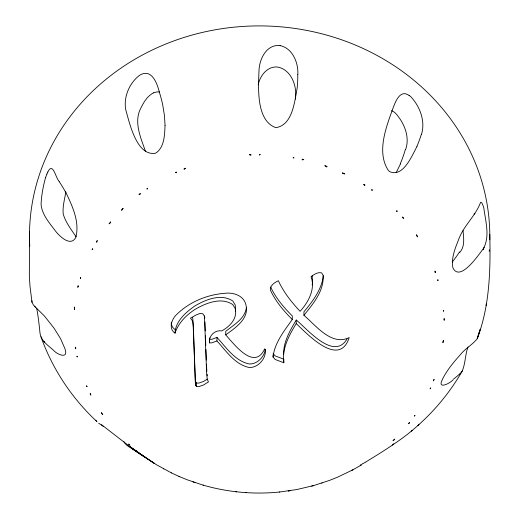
<?xml version="1.0" encoding="UTF-8"?>
<svg xmlns="http://www.w3.org/2000/svg" width="519" height="519" viewBox="0 0 519 519"><rect width="100%" height="100%" fill="white"/><g stroke="black" fill="none" stroke-linecap="round" stroke-linejoin="round"><path stroke-width="0.78" d="M489.8 234.406C490.565 269.439 489.91 305.522 477.227 338.699C472.368 344.895 464.868 348.742 460.003 355.106C453.496 362.333 447.203 369.963 442.759 378.669A5.644 0.798 -61.9 0 0 442.117 380.057C437.394 389.477 449.746 383.703 453.048 379.811M29.531 231.429L29.343 276.095L30.011 286.404L31.996 302.188L33.463 305.14L44.498 316.103L54.119 328.274L60.619 338.764L64.959 348.736A5.651 1.109 70.7 0 1 65.336 350.208C68.021 359.142 56.869 354.347 53.665 350.416C48.364 345.576 41.222 341.171 40.047 333.477C39.191 325.017 38.289 316.538 36.654 308.176M216.948 340.964L211.83 342.845L209.566 342.897L209.598 339.342L211.862 339.29L216.974 337.408L216.948 340.964C226.219 351.019 235.029 364.708 249.399 367.536C258.027 367.692 265.793 359.018 265.41 350.565L264.684 348.852C254.323 371.26 234.082 344.129 225.72 334.898C235.12 327.898 249.6 318.718 245.909 304.848C244.079 296.193 234.646 292.619 226.647 293.151C208.333 294.215 190.233 301.318 176.992 314.183C171.789 318.757 168.072 328.436 175.007 333.172C175.454 321.17 185.938 312.153 195.163 305.756C206.121 299.469 221.133 293.28 232.836 300.994L235.237 305.049L235.632 311.27M195.468 385.13L193.243 327.392L192.62 321.079L190.467 318.128L196.214 314.916L200.055 313.437L202.897 313.794L204.467 316.337L206.594 372.551L207.237 379.389L208.463 381.9L203.578 384.968L198.887 386.642L196.591 386.571L195.468 385.13L193.269 323.837L192.646 317.524M196.591 386.571L196.623 383.009L195.494 381.575M225.72 334.898L225.746 331.343C233.647 324.849 245.299 318.627 246.389 307.293M273.104 353.478L275.239 355.943L283.841 359.193L283.809 362.755L275.206 359.498L273.072 357.04L273.091 354.905M273.072 357.04C274.545 342.748 284.276 330.882 292.275 319.477L292.307 315.922C283.757 307.436 275.771 297.971 270.626 287.013M283.809 362.755C281.875 348.541 289.051 335.28 296.245 323.59L296.278 320.028C306.911 328.579 333.808 361.276 346.984 339.03M296.245 323.59C307.553 334.301 339.335 368.224 349.209 337.564C331.531 346.374 315.714 325.277 303.926 315.305L303.952 311.75C312.762 301.318 321.67 289.57 323.382 275.634M31.919 300.748L31.996 302.188M265.313 349.313C264.456 356.806 257.288 364.202 249.431 363.981C235.055 361.153 226.252 347.464 216.974 337.408M209.598 339.342L209.715 337.85M209.566 342.897C208.528 335.793 214.749 329.837 221.775 330.888C229.761 326.561 237.721 318.471 235.204 308.604L232.804 304.556C221.1 296.836 206.088 303.025 195.131 309.311C186.295 315.052 178.374 322.967 175.007 333.172M477.227 338.699L480.114 329.085M477.538 337.785L477.616 337.188M65.829 192.049C64.635 199.277 62.455 206.659 63.214 214.023C65.647 222.469 71.265 229.67 76.17 236.826M312.12 284.886L312.613 282.699L312.133 275.777M258.203 84.785C259.889 76.312 266.416 67.223 275.712 66.964A5.994 2.589 5.4 0 1 278.126 67.159C290.283 69.695 296.278 83.754 295.655 95.243M467.95 346.964C465.186 354.749 465.426 363.319 462.306 370.942C447.702 396.458 427.805 418.839 404.424 436.628C392.02 445.789 378.928 453.982 365.765 462.001M405.605 149.582C410.179 136.977 404.132 122.601 395.439 113.174A5.994 2.018 44 0 0 393.61 111.741L391.566 110.644M421.486 134.363C425.567 121.342 419.994 106.551 410.931 96.852A5.994 2.005 43.9 0 0 409.095 95.405M45.672 177.401L46.905 173.988M477.331 338.407L479.997 330.305M393.46 443.751L392.559 445.068M484.214 247.297L483.241 249.457L483.176 248.971C490.228 236.722 485.635 221.723 483.877 208.437A5.994 0.72 78.6 0 0 483.325 206.283L481.885 202.864L480.607 202.248C475.774 215.904 463.344 225.817 458.53 239.83C455.195 248.153 451.536 257.165 452.613 266.331A5.683 2.167 85.9 0 0 453.009 268.044C460.236 282.524 479.134 253.875 483.176 248.971M400.402 164.03L396.218 172.574M416.958 146.585C412.099 155.194 403.51 177.504 389.899 171.744A5.683 3.322 49.7 0 1 388.335 170.459C376.586 152.521 385.792 128.148 392.358 109.931C394.901 103.132 399.539 88.697 409.095 95.412M47.845 171.945C53.074 161.305 55.702 178.504 59.218 181.403M462.306 370.942L459.341 374.679M296.278 320.028C290.043 330.473 283.303 341.878 283.64 354.432M459.672 252.494C465.225 246.434 463.564 237.974 463.071 230.598M303.926 315.305C312.989 303.939 324.524 290.569 323.019 275.051L321.566 272.838C317.596 271.859 314.034 274.499 311.043 276.789C315.656 289.031 308.292 302.363 300.105 311.322C291.516 302.207 283.608 292.152 278.346 280.727C274.564 282.602 269.478 285.586 270.6 290.569C275.745 301.526 283.724 310.991 292.275 319.477M203.357 485.194L203.046 485.109C227.873 492.304 254.089 494.652 279.799 491.993L296.764 489.553L313.541 485.602L311.666 486.089M411.288 431.172L412.255 430.355M417.905 425.476L418.917 424.613M207.269 379.11L203.604 381.413L198.913 383.087L196.623 383.009M360.27 465.653L361.276 465.024L352.939 469.792L337.532 477.182L329.649 480.347L313.444 485.648M365.493 462.157L364.033 463M363.021 463.577L363.611 463.24M362.645 463.785L361.574 464.375M360.517 464.946L360.874 464.752M351.94 470.298L352.939 469.792M321.728 483.118L322.111 482.988M153.689 92.817L156.719 91.921L159.437 91.947M474.879 213.465L474.106 213.737L474.282 214.198M279.397 492.025L279.76 492.031M235.535 491.642L236.742 491.804M280.13 45.62C292.645 48.241 298.535 62.942 297.835 74.639M203.143 485.155L186.976 479.705L178.977 476.41M192.984 481.866L194.878 482.553M101.471 424.646L134.849 450.479L156.466 464.739L171.432 472.906M163.77 468.942L163.355 468.709M171.276 472.841L179.12 476.474M34.371 306.171L35.389 307.118M132.559 449.039L154.13 463.246L134.849 450.479C132.592 448.669 125.475 445.756 123.73 441.422M40.969 336.799C52.471 369.074 71.946 398.456 97.079 421.72M175.039 329.617L172.671 327.372L171.322 324.44L171.283 322.273M96.489 421.259L95.853 420.215M43.693 341.262L44.452 342.352L44.277 341.885M65.375 191.42C71.907 205.128 79.751 221.12 75.988 236.69A5.677 2.478 -76.6 0 1 75.086 238.61C69.656 246.188 59.523 236.08 55.786 231.448C49.746 223.267 41.961 214.866 41.072 204.272C41.455 195.864 42.921 187.469 45.095 179.334A12.475 2.18 -69.5 0 1 45.685 177.388M145.547 151.535C140.759 137.639 133.065 121.245 141.395 107.083C143.815 102.094 146.935 97.118 151.619 93.965A5.994 2.245 -33.9 0 1 153.695 92.81M206.841 371.273L206.452 364.13M207.126 374.316L207.269 375.834M204.642 315.857L204.752 318.166M204.934 322.007L205.252 330.921M205.427 335.78L205.777 345.498M205.926 349.553L206.303 360.082M98.649 423.193A246.33 10.425 42.4 0 1 103.476 426.534M489.339 249.814A230.164 210.104 0.5 0 1 489.222 251.358M29.765 246.077A230.164 210.104 0.5 0 1 255.841 25.924A230.164 210.104 0.5 0 1 489.78 239.804M459.776 373.914A246.337 33.333 -56.8 0 1 453.431 379.162M295.551 95.23A245.766 169.57 13.7 0 1 295.609 99.09M405.391 149.394A245.766 142.141 56.6 0 1 400.233 163.868M459.562 251.91A245.766 89.716 -88.2 0 1 452.224 262.069M59.134 181.566A246.363 120.298 -72.6 0 1 65.271 191.602M297.783 74.632A246.33 170.141 12.8 0 1 297.134 88.36C294.61 101.069 292.761 124.333 276.737 127.499A5.651 3.821 6.2 0 1 275.076 127.382C255.848 119.623 258.449 86.809 259.007 70.35C259.448 59.653 265.611 45.964 277.717 45.438A5.994 2.589 5.4 0 1 280.137 45.607M421.363 134.259A246.311 143.192 55.9 0 1 416.861 146.494M46.918 174.014A5.994 1.057 -69.4 0 1 47.845 171.99M259.494 154.487L259.494 155.129L260.311 154.506L259.494 154.487M165.042 125.468C164.614 134.525 164.555 146.118 156.809 152.385A5.677 3.523 -38.8 0 1 155.012 153.326C136.354 155.869 129.458 122.458 125.767 109.84C123.366 97.235 129.263 83.235 139.371 75.45A5.994 2.219 -33.8 0 1 141.447 74.301C152.398 69.436 157.504 84.357 159.463 92.603A246.369 161.415 -33.4 0 1 162.823 105.513L164.465 115.705L165.042 125.468M486.316 304.108L486.212 305.607L486.387 303.758L486.316 304.108M443.421 340.36L442.908 342.585L443.421 340.36M293.812 157.562L293.741 158.198L293.086 157.452L293.812 157.562M74.34 307.17L74.431 309.525L74.34 307.17M302.246 159.236L302.162 159.871L303.816 159.625L302.246 159.236M430.277 388.167L430.167 388.835L430.588 387.946L430.277 388.167M77.26 356.495L77.143 357.085L76.935 356.216L77.26 356.495M326.918 166.385L326.788 167.008L324.777 165.665L326.918 166.385M78.09 285.833L77.746 287.364L78.408 286.241L78.09 285.833M342.657 172.859L342.501 173.469L344.811 173.917L342.657 172.859M97.202 240.673L96.755 242.315L96.463 241.828L97.202 240.673M443.7 310.304L443.421 311.179L443.7 310.304M364.863 185.011L364.675 185.594L363.644 184.264L364.863 185.011M80.393 277.633L80.523 278.619L80.393 277.633M371.831 189.669L371.623 190.246L372.532 190.181L371.831 189.669M434.072 379.46L433.346 380.823L434.072 379.46M147.5 188.274L147.104 189.24L146.909 188.663L147.5 188.274M397.1 211.11L396.853 211.648L396.659 210.675L397.1 211.11M402.705 217.111L402.446 217.643L403.756 218.343L402.705 217.111M92.473 248.809L92.097 249.548L92.771 249.282L92.473 248.809M417.6 236.443L417.308 236.943L416.42 234.75L417.6 236.443M123.048 208.372L121.725 210.422L121.485 209.877L123.048 208.372M414.915 415.453L414.376 416.004L414.915 415.453M409.536 422.498L408.687 423.705L409.536 422.498M435.435 272.241L435.117 272.676L434.98 271.048L435.435 272.241M437.887 279.799L437.562 280.221L438.12 280.669L437.887 279.799M110.502 222.009L109.081 223.825L110.761 222.534L110.502 222.009M444.232 318.685L443.894 319.036L444.245 320.32L444.232 318.685M394.712 439.158L393.104 440.663L394.712 439.158M185.445 168.24L184.148 169.395L184.018 168.779L185.445 168.24M140.149 193.555L138.923 194.528L140.364 194.125L140.149 193.555M288.35 490.935L290.27 490.617L288.35 490.935M176.207 172.12L175.487 172.464L176.35 172.73L176.207 172.12M250.865 154.63L249.321 154.72L250.878 155.272L250.865 154.63M246.473 492.628L245.331 492.57L246.473 492.628M136.166 450.434L136.757 450.946L136.166 450.434M129.847 445.075L128.706 444.108L129.847 445.075M102.717 414.61L101.348 412.78L102.717 414.61M142.537 455.416L129.542 446.327L145.249 457.323L142.537 455.416M90.403 393.869L90.105 393.655L90.883 395.128L90.403 393.869M87.017 386.629L86.511 385.922L87.017 386.629M75.793 348.742L75.294 347.198L75.793 348.742"/></g></svg>
